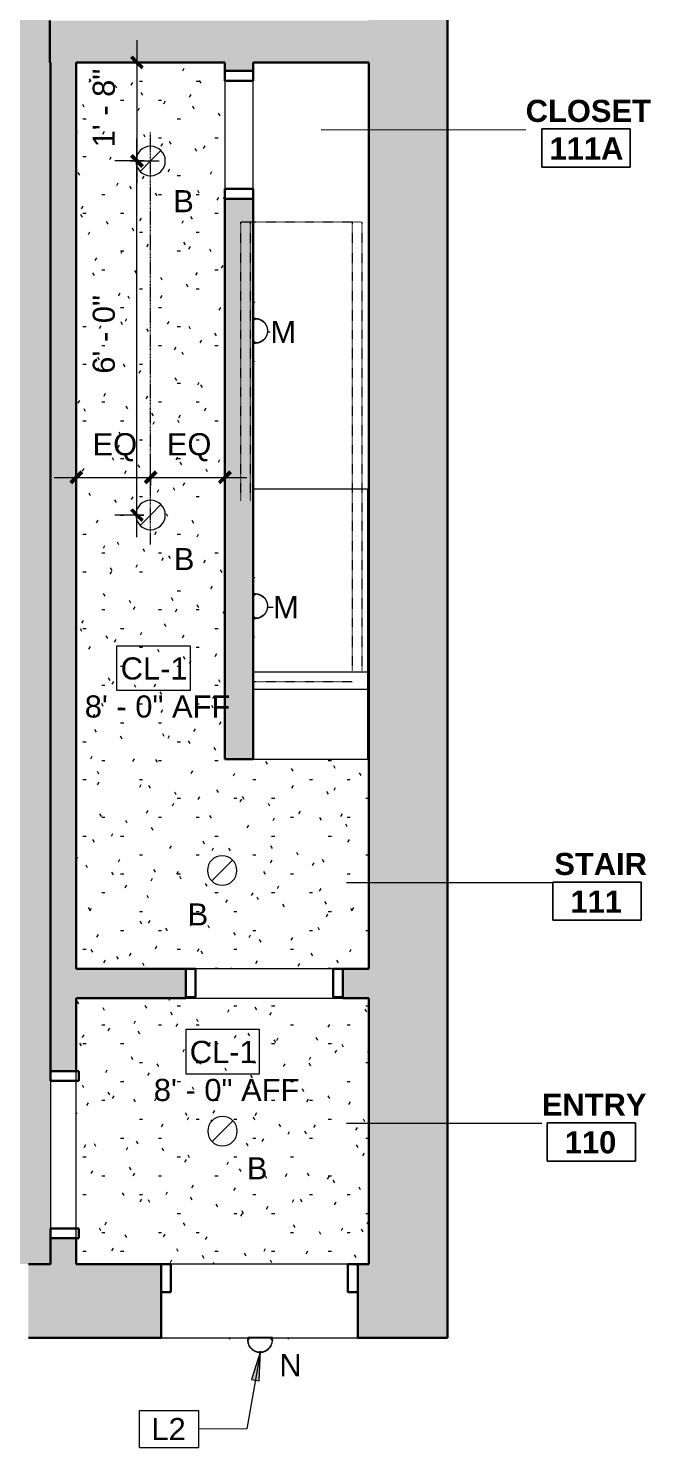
# Model space of a CAD drawing. Header units: inches. Extents: x -529 to 1063, y -2066 to -482.
# Drawn here: x 929.7 to 1056.3, y -1952.3 to -1663.5 of the extents above; entities that cross this region are included whole.
import ezdxf

# ---------------------------------------------------------------- set-up
doc = ezdxf.new("R2010")
doc.units = ezdxf.units.IN
doc.header["$MEASUREMENT"] = 0
doc.linetypes.add('Center 1_4_', pattern=[0.53125, 0.25, -0.09375, 0.09375, -0.09375])
doc.linetypes.add('Overhead 1_16_', pattern=[0.101562, 0.0625, -0.039062])
for name, color, linetype, lineweight in [('A-ANNO-DIMS', 211, 'Continuous', 9), ('A-ANNO-DIMS-48', 211, 'Continuous', 9), ('A-ANNO-KEYN', 231, 'Continuous', 9), ('A-AREA-IDEN', 2, 'Continuous', 9), ('A-CLNG', 13, 'Continuous', 18), ('A-CLNG-IDEN', 151, 'Continuous', 9), ('A-CLNG-PATT', 13, 'Continuous', 18), ('A-DETL-CNTR', 5, 'Center 1_4_', 9), ('A-DOOR', 31, 'Continuous', 18), ('A-DOOR-FRAM', 31, 'Continuous', 30), ('A-FLOR', 192, 'Continuous', 18), ('A-WALL', 113, 'Continuous', 18), ('A-WALL-PATT', 111, 'Continuous', 18), ('E-LITE-EQPM', 33, 'Continuous', 9), ('E-LITE-EQPM-IDEN', 33, 'Continuous', 9), ('I-WALL', 2, 'Continuous', 18), ('S-STRS-MBND', 31, 'Continuous', 18)]:
    doc.layers.add(name, color=color, linetype=linetype, lineweight=lineweight)
doc.styles.add('Arial', font='arial.ttf', dxfattribs={"height": 4.5})
doc.styles.add('Swis721 Lt BT', font='swissl.ttf', dxfattribs={"height": 4.5})
doc.styles.add('Swis721 Lt BT_B', font='', dxfattribs={"height": 4.5})
doc.styles.get('Swis721 Lt BT_B').set_extended_font_data('Swis721 Lt BT', bold=True)
doc.dimstyles.new('OTJ_-_3_32__Linear__1_2__Tolerance', dxfattribs={"dimscale": 12, "dimtxt": 4.748918, "dimasz": 0.1875, "dimexe": 0.375, "dimexo": 0.25, "dimgap": 0.25, "dimtad": 1, "dimdec": 1, "dimrnd": 0.5, "dimzin": 3, "dimdsep": 46, "dimlunit": 4, "dimtxsty": 'Swis721 Lt BT', "dimblk1": 'OBLIQUE', "dimblk2": 'OBLIQUE', "dimsah": 1, "dimcen": 0.09, "dimdle": 0.375, "dimazin": 0, "dimtfac": 1, "dimtdec": 4, "dimtix": 1, "dimtmove": 0, "dimatfit": 3, "dimfxl": 1, "dimtvp": 1, "dimfrac": 2, "dimtolj": 1, "dimtzin": 0, "dimarcsym": 2})
pattern_1 = [(0, (0, 0), (15.36, 3.84), [0.634, -10.886, 0.634, -10.886, -61.44]), (0, (0, 0), (15.36, 3.84), [-23.04, 0.634, -22.406, 0.634, -10.886, -26.88]), (0, (0, 0), (15.36, 3.84), [-57.6, 0.634, -7.046, 0.634, -18.566]), (120, (5.76, 1.92), (-11.0055376, 11.38215), [0.634, -10.886, 0.634, -10.886, -61.44]), (120, (5.76, 1.92), (-11.0055376, 11.38215), [-23.04, 0.634, -22.406, 0.634, -10.886, -26.88]), (120, (5.76, 1.92), (-11.0055376, 11.38215), [-57.6, 0.634, -7.046, 0.634, -18.566]), (240, (7.68, 9.6), (-4.3544624, -15.22215), [0.634, -10.886, 0.634, -10.886, -61.44]), (240, (7.68, 9.6), (-4.3544624, -15.22215), [-23.04, 0.634, -22.406, 0.634, -10.886, -26.88]), (240, (7.68, 9.6), (-4.3544624, -15.22215), [-57.6, 0.634, -7.046, 0.634, -18.566])]

# ---------------------------------------------------------------- blocks, each defined once
blk = doc.blocks.new('Single Flush - D1 3_ X 8_  - NOT FR-6103006-1ST FLOOR - RCP')
at = {"layer": 'A-DOOR-FRAM', "color": 8}
for p, q in [((-20, 1.75), (-20, 7.5)), ((-20, 7.5), (-18, 7.5)), ((-18, 1.75), (-18, 7.5)), ((18.000004, 1.75), (18.000004, 7.5)), ((18.000004, 7.5), (20.000004, 7.5)), ((20.000004, 1.75), (20.000004, 7.5)), ((-20, 1.75), (-18, 1.75)), ((18.000004, 1.75), (20.000004, 1.75))]:
    blk.add_line(p, q, dxfattribs=at)
blk = doc.blocks.new('Single Flush - D1 2_6_ X 8_ - NOT FR-6103030-1ST FLOOR - RCP')
at = {"layer": 'A-DOOR-FRAM', "color": 8}
for p, q in [((-17, 3.125), (-17, -2.625)), ((-17, 3.125), (-15, 3.125)), ((-15, 3.125), (-15, -2.625)), ((15.000004, 3.125), (15.000004, -2.625)), ((15.000004, 3.125), (17.000004, 3.125)), ((17.000004, 3.125), (17.000004, -2.625)), ((-17, -2.625), (-15, -2.625)), ((15.000004, -2.625), (17.000004, -2.625))]:
    blk.add_line(p, q, dxfattribs=at)
blk = doc.blocks.new('Single Flush - OTJ_SOLIDFLUSH_ALUM 1_ 10_ door-5204705-1ST FLOOR - RCP')
at = {"layer": 'A-DOOR-FRAM', "color": 8}
for p, q in [((-13, -2.875), (-13, 2.875)), ((-13, 2.875), (-11, 2.875)), ((-11, -2.875), (-11, 2.875)), ((11.000004, -2.875), (11.000004, 2.875)), ((11.000004, 2.875), (13.000004, 2.875)), ((13.000004, -2.875), (13.000004, 2.875)), ((-13, -2.875), (-11, -2.875)), ((11.000004, -2.875), (13.000004, -2.875))]:
    blk.add_line(p, q, dxfattribs=at)
blk = doc.blocks.new('Single Flush - D1 2_4_ X 7_-5204698-1ST FLOOR - RCP')
at = {"layer": 'A-DOOR-FRAM', "color": 8}
for p, q in [((-16, -2.75), (-16, 3)), ((-16, 3), (-14, 3)), ((-14, -2.75), (-14, 3)), ((14.000004, -2.75), (14.000004, 3)), ((14.000004, 3), (16.000004, 3)), ((16.000004, -2.75), (16.000004, 3)), ((-16, -2.75), (-14, -2.75)), ((14.000004, -2.75), (16.000004, -2.75))]:
    blk.add_line(p, q, dxfattribs=at)
blk = doc.blocks.new('Downlight - Recessed Can - 6_ Incandescent - 277V-5290754-1ST FLOOR - RCP')
at = {"layer": 'E-LITE-EQPM'}
for q in [(-2.12, -2.12), (2.12, 2.12)]:
    blk.add_line((0, 0), q, dxfattribs=at)
for start, end in [(360, 180), (0, 180), (180, 360), (180, 360)]:
    blk.add_arc((0, 0), 3, start, end, dxfattribs=at)
blk = doc.blocks.new('spectrum-sconce_round - 5_W x 4_D x 9_25_H-5801660-1ST FLOOR - RCP')
at = {"layer": 'E-LITE-EQPM'}
for p, q in [((-7.43, 3.55), (-7.26, 3.47)), ((-4.07, 3.78), (-4.06, 3.78)), ((-4.07, 3.66), (-4.07, 3.78)), ((-4.07, 3.78), (-4.07, 3.66)), ((-4.07, 3.77), (-4.06, 3.77)), ((-4.07, 3.67), (-4.07, 3.77)), ((-4.07, 3.77), (-4.07, 3.67)), ((-4.07, 3.66), (-4.07, 3.28)), ((-4.06, 3.66), (-4.07, 3.66)), ((-4.06, 3.78), (-4.06, 3.66)), ((-4.06, 3.66), (-4.06, 3.34)), ((-4.06, 3.34), (-4.03, 3.34)), ((-4.06, 3.28), (-4.06, 3.34)), ((-4.06, 3.33), (-4.03, 3.33)), ((-3.81, 3.3), (-4.06, 3.3)), ((-4.06, 3.28), (-4.06, 3.3)), ((-4.03, 3.66), (-4.03, 3.78)), ((-4.03, 3.34), (-4.03, 3.66)), ((-4.03, 3.62), (-3.86, 3.62)), ((-3.86, 3.44), (-4.03, 3.44)), ((-3.86, 3.42), (-4.03, 3.42)), ((-3.81, 3.3), (-3.68, 3.3)), ((-3.68, 3.3), (-3.81, 3.3)), ((-3.81, 3.28), (-3.81, 3.3)), ((-3.68, 3.3), (-3.68, 3.28)), ((-3.68, 3.3), (-3.07, 3.3)), ((-3.07, 3.3), (-3.68, 3.3)), ((-0.05, 3.3), (-3.07, 3.3)), ((-0.05, 3.3), (0.57, 3.3)), ((0.57, 3.3), (-0.05, 3.3)), ((0.57, 3.28), (0.57, 3.3)), ((0.57, 3.3), (0.69, 3.3)), ((0.69, 3.3), (0.57, 3.3)), ((0.94, 3.3), (0.69, 3.3)), ((0.69, 3.28), (0.69, 3.3)), ((0.75, 3.62), (0.91, 3.62)), ((0.91, 3.44), (0.75, 3.44)), ((0.91, 3.42), (0.75, 3.42)), ((0.91, 3.78), (0.91, 3.66)), ((0.91, 3.66), (0.91, 3.34)), ((0.91, 3.34), (0.94, 3.34)), ((0.91, 3.33), (0.94, 3.33)), ((0.94, 3.66), (0.94, 3.78)), ((0.94, 3.78), (0.96, 3.78)), ((0.94, 3.77), (0.96, 3.77)), ((0.94, 3.34), (0.94, 3.66)), ((0.96, 3.66), (0.94, 3.66)), ((0.94, 3.34), (0.94, 3.28)), ((0.94, 3.28), (0.94, 3.3)), ((0.96, 3.66), (0.96, 3.78)), ((0.96, 3.78), (0.96, 3.66)), ((0.96, 3.67), (0.96, 3.77)), ((0.96, 3.77), (0.96, 3.67)), ((0.96, 3.28), (0.96, 3.66)), ((4.59, 3.47), (4.76, 3.55))]:
    blk.add_line(p, q, dxfattribs=at)
at = {"layer": 'E-LITE-EQPM', "flags": 128}
for points in [[(-1.56, 6.28), (-2.11, 6.22), (-2.64, 6.03), (-3.12, 5.74), (-3.51, 5.34), (-3.81, 4.87), (-4, 4.34), (-4.06, 3.78)], [(-4.03, 3.78), (-3.95, 4.37), (-3.74, 4.93), (-3.41, 5.42), (-2.96, 5.81), (-2.43, 6.09), (-1.86, 6.23), (-1.26, 6.23), (-0.68, 6.09), (-0.16, 5.81), (0.29, 5.42), (0.63, 4.93), (0.84, 4.37), (0.91, 3.78)], [(-3.95, 4.36), (-3.74, 4.91), (-3.41, 5.4), (-2.96, 5.8), (-2.43, 6.07), (-1.86, 6.22), (-1.26, 6.22), (-0.68, 6.07), (-0.16, 5.8), (0.29, 5.4), (0.63, 4.91), (0.84, 4.36)], [(0.94, 3.78), (0.88, 4.34), (0.69, 4.87), (0.4, 5.34), (0, 5.74), (-0.47, 6.03), (-1, 6.22), (-1.56, 6.28)]]:
    blk.add_lwpolyline(points, dxfattribs=at)
at = {"layer": 'E-LITE-EQPM'}
for centre, start, end in [((-3.87, 3.53), 276.1329, 83.8671), ((-3.87, 3.53), 69.8893, 83.8671), ((-3.87, 3.52), 276.1329, 13.9779), ((-3.87, 3.52), 276.1329, 290.1107), ((-3.87, 3.53), 346.0221, 41.9336), ((-3.87, 3.52), 346.0221, 13.9779), ((0.76, 3.53), 96.1329, 263.8671), ((0.76, 3.53), 166.0221, 207.9557), ((0.76, 3.52), 166.0221, 207.9557), ((0.76, 3.52), 166.0221, 263.8671), ((0.76, 3.53), 124.0886, 152.0443)]:
    blk.add_arc(centre, 0.0943, start, end, dxfattribs=at)
blk = doc.blocks.new('spectrum-sconce_round - OUTSIDE 5_W x 4_D x 11_75_H 2-6077132-1ST FLOOR - RCP')
at = {"layer": 'E-LITE-EQPM'}
for p, q in [((-7.43, 8.18), (-7.26, 8.1)), ((-4.07, 8.41), (-4.06, 8.41)), ((-4.07, 8.28), (-4.07, 8.41)), ((-4.07, 8.41), (-4.07, 8.28)), ((-4.07, 8.39), (-4.06, 8.39)), ((-4.07, 8.3), (-4.07, 8.39)), ((-4.07, 8.39), (-4.07, 8.3)), ((-4.07, 8.28), (-4.07, 7.91)), ((-4.06, 8.28), (-4.07, 8.28)), ((-4.06, 7.91), (-4.07, 7.91)), ((-4.06, 7.89), (-4.07, 7.89)), ((-4.06, 8.41), (-4.06, 8.28)), ((-4.06, 8.28), (-4.06, 7.97)), ((-4.06, 7.97), (-4.03, 7.97)), ((-4.06, 7.91), (-4.06, 7.97)), ((-4.06, 7.95), (-4.03, 7.95)), ((-3.81, 7.92), (-4.06, 7.92)), ((-4.06, 7.91), (-4.06, 7.92)), ((-4.06, 7.89), (-4.06, 7.91)), ((-4.06, 7.91), (-3.81, 7.91)), ((-4.06, 7.89), (-3.81, 7.89)), ((-4.03, 8.28), (-4.03, 8.41)), ((-4.03, 7.97), (-4.03, 8.28)), ((-4.03, 8.25), (-3.86, 8.25)), ((-3.86, 8.06), (-4.03, 8.06)), ((-3.86, 8.05), (-4.03, 8.05)), ((-3.81, 7.92), (-3.68, 7.92)), ((-3.68, 7.92), (-3.81, 7.92)), ((-3.81, 7.91), (-3.81, 7.92)), ((-3.68, 7.91), (-3.81, 7.91)), ((-3.81, 7.91), (-3.68, 7.91)), ((-3.81, 7.89), (-3.81, 7.91)), ((-3.81, 7.91), (-3.68, 7.91)), ((-3.68, 7.91), (-3.81, 7.91)), ((-3.68, 7.89), (-3.81, 7.89)), ((-3.81, 7.89), (-3.68, 7.89)), ((-3.68, 7.92), (-3.68, 7.91)), ((-3.68, 7.92), (-3.07, 7.92)), ((-3.07, 7.92), (-3.68, 7.92)), ((-3.68, 7.91), (-3.68, 7.89)), ((-3.07, 7.91), (-3.68, 7.91)), ((-3.68, 7.91), (-3.07, 7.91)), ((-3.68, 7.91), (-3.07, 7.91)), ((-3.07, 7.91), (-3.68, 7.91)), ((-3.07, 7.89), (-3.68, 7.89)), ((-3.68, 7.89), (-3.07, 7.89)), ((-0.05, 7.92), (-3.07, 7.92)), ((-3.07, 7.91), (-0.05, 7.91)), ((-3.07, 7.89), (-0.05, 7.89)), ((-0.05, 7.92), (0.57, 7.92)), ((0.57, 7.92), (-0.05, 7.92)), ((0.57, 7.91), (-0.05, 7.91)), ((-0.05, 7.91), (0.57, 7.91)), ((-0.05, 7.91), (0.57, 7.91)), ((0.57, 7.91), (-0.05, 7.91)), ((0.57, 7.89), (-0.05, 7.89)), ((-0.05, 7.89), (0.57, 7.89)), ((0.57, 7.91), (0.57, 7.92)), ((0.57, 7.92), (0.69, 7.92)), ((0.69, 7.92), (0.57, 7.92)), ((0.57, 7.89), (0.57, 7.91)), ((0.69, 7.91), (0.57, 7.91)), ((0.57, 7.91), (0.69, 7.91)), ((0.57, 7.91), (0.69, 7.91)), ((0.69, 7.91), (0.57, 7.91)), ((0.69, 7.89), (0.57, 7.89)), ((0.57, 7.89), (0.69, 7.89)), ((0.94, 7.92), (0.69, 7.92)), ((0.69, 7.91), (0.69, 7.92)), ((0.69, 7.89), (0.69, 7.91)), ((0.69, 7.91), (0.94, 7.91)), ((0.69, 7.89), (0.94, 7.89)), ((0.75, 8.25), (0.91, 8.25)), ((0.91, 8.06), (0.75, 8.06)), ((0.91, 8.05), (0.75, 8.05)), ((0.91, 8.41), (0.91, 8.28)), ((0.91, 8.28), (0.91, 7.97)), ((0.91, 7.97), (0.94, 7.97)), ((0.91, 7.95), (0.94, 7.95)), ((0.94, 8.28), (0.94, 8.41)), ((0.94, 8.41), (0.96, 8.41)), ((0.94, 8.39), (0.96, 8.39)), ((0.94, 7.97), (0.94, 8.28)), ((0.96, 8.28), (0.94, 8.28)), ((0.94, 7.97), (0.94, 7.91)), ((0.94, 7.91), (0.94, 7.92)), ((0.94, 7.89), (0.94, 7.91)), ((0.96, 7.91), (0.94, 7.91)), ((0.96, 7.89), (0.94, 7.89)), ((0.96, 8.28), (0.96, 8.41)), ((0.96, 8.41), (0.96, 8.28)), ((0.96, 8.3), (0.96, 8.39)), ((0.96, 8.39), (0.96, 8.3)), ((0.96, 7.91), (0.96, 8.28)), ((4.59, 8.1), (4.76, 8.18))]:
    blk.add_line(p, q, dxfattribs=at)
at = {"layer": 'E-LITE-EQPM', "flags": 128}
for points in [[(-1.56, 10.91), (-2.11, 10.84), (-2.64, 10.66), (-3.12, 10.36), (-3.51, 9.97), (-3.81, 9.49), (-4, 8.96), (-4.06, 8.41)], [(-4.03, 8.41), (-3.95, 9), (-3.74, 9.55), (-3.41, 10.04), (-2.96, 10.44), (-2.43, 10.71), (-1.86, 10.86), (-1.26, 10.86), (-0.68, 10.71), (-0.16, 10.44), (0.29, 10.04), (0.63, 9.55), (0.84, 9), (0.91, 8.41)], [(-3.95, 8.98), (-3.74, 9.54), (-3.41, 10.03), (-2.96, 10.42), (-2.43, 10.7), (-1.86, 10.84), (-1.26, 10.84), (-0.68, 10.7), (-0.16, 10.42), (0.29, 10.03), (0.63, 9.54), (0.84, 8.98)], [(0.94, 8.41), (0.88, 8.96), (0.69, 9.49), (0.4, 9.97), (0, 10.36), (-0.47, 10.66), (-1, 10.84), (-1.56, 10.91)]]:
    blk.add_lwpolyline(points, dxfattribs=at)
at = {"layer": 'E-LITE-EQPM'}
for centre, start, end in [((-3.87, 8.16), 276.1329, 83.8671), ((-3.87, 8.16), 69.8893, 83.8671), ((-3.87, 8.14), 276.1329, 13.9779), ((-3.87, 8.14), 276.1329, 290.1107), ((-3.87, 8.16), 346.0221, 41.9336), ((-3.87, 8.14), 346.0221, 13.9779), ((0.76, 8.16), 96.1329, 263.8671), ((0.76, 8.16), 166.0221, 207.9557), ((0.76, 8.14), 166.0221, 207.9557), ((0.76, 8.14), 166.0221, 263.8671), ((0.76, 8.16), 124.0886, 152.0443)]:
    blk.add_arc(centre, 0.0943, start, end, dxfattribs=at)
blk = doc.blocks.new('Room Tag - Room Name and Number-3379422-1ST FLOOR - RCP')
at = {"layer": 'A-AREA-IDEN'}
for p, q in [((-0.1881, -0.1636), (-0.1881, -0.0018)), ((-0.1881, -0.0018), (0.1869, -0.0018)), ((0.1869, -0.0018), (-0.1881, -0.0018)), ((-0.1881, -0.0018), (-0.1881, -0.1636)), ((0.1869, -0.0018), (0.1869, -0.1636)), ((0.1869, -0.1636), (0.1869, -0.0018)), ((0.1869, -0.1636), (-0.1881, -0.1636)), ((-0.1881, -0.1636), (0.1869, -0.1636))]:
    blk.add_line(p, q, dxfattribs=at)
blk = doc.blocks.new('DIMBLOCK5-1ST FLOOR - RCP')
at = {"layer": 'A-ANNO-DIMS-48'}
for p, q in [((939.47, -1756.27), (939.47, -1750.36)), ((954.58, -1756.51), (954.58, -1750.36)), ((934.97, -1754.86), (954.58, -1754.86)), ((939.47, -1754.86), (939.47, -1756.27)), ((954.58, -1754.86), (954.58, -1756.51))]:
    blk.add_line(p, q, dxfattribs=at)
at = {"layer": 'A-ANNO-DIMS-48', "lineweight": 50}
for p, q in [((939.47, -1754.86), (938.34, -1755.99)), ((939.47, -1754.86), (940.59, -1753.74)), ((954.58, -1754.86), (953.46, -1755.99)), ((954.58, -1754.86), (955.71, -1753.74))]:
    blk.add_line(p, q, dxfattribs=at)
at = {"layer": 'A-ANNO-DIMS-48', "color": 0, "insert": (942.77, -1745.86), "char_height": 4.5, "width": 10.2215, "attachment_point": 1, "line_spacing_factor": 1.005062, "style": 'Swis721 Lt BT'}
blk.add_mtext('EQ', dxfattribs=at)
blk = doc.blocks.new('_Oblique')
at = {"color": 0, "linetype": 'ByBlock', "lineweight": -2}
blk.add_line((-0.5, -0.5), (0.5, 0.5), dxfattribs=at)
blk = doc.blocks.new('DIMBLOCK6-1ST FLOOR - RCP')
at = {"layer": 'A-ANNO-DIMS-48'}
for p, q in [((954.58, -1756.51), (954.58, -1750.36)), ((969.69, -1756.27), (969.69, -1750.36)), ((954.58, -1754.86), (974.19, -1754.86)), ((954.58, -1754.86), (954.58, -1756.51)), ((969.69, -1754.86), (969.69, -1756.27))]:
    blk.add_line(p, q, dxfattribs=at)
at = {"layer": 'A-ANNO-DIMS-48', "lineweight": 50}
for p, q in [((954.58, -1754.86), (953.46, -1755.99)), ((954.58, -1754.86), (955.71, -1753.74)), ((969.69, -1754.86), (968.57, -1755.99)), ((969.69, -1754.86), (970.82, -1753.74))]:
    blk.add_line(p, q, dxfattribs=at)
at = {"layer": 'A-ANNO-DIMS-48', "color": 0, "insert": (957.88, -1745.86), "char_height": 4.5, "width": 10.2215, "attachment_point": 1, "line_spacing_factor": 1.005062, "style": 'Swis721 Lt BT'}
blk.add_mtext('EQ', dxfattribs=at)
blk = doc.blocks.new('DIMBLOCK7-1ST FLOOR - RCP')
at = {"layer": 'A-ANNO-DIMS-48'}
for p, q in [((951.81, -1665.91), (951.81, -1694.97)), ((950.4, -1670.41), (956.31, -1670.41)), ((951.81, -1670.41), (950.4, -1670.41)), ((950.4, -1690.47), (956.31, -1690.47)), ((951.81, -1690.47), (950.4, -1690.47))]:
    blk.add_line(p, q, dxfattribs=at)
at = {"layer": 'A-ANNO-DIMS-48', "lineweight": 50}
for p, q in [((951.81, -1670.41), (950.69, -1669.28)), ((951.81, -1670.41), (952.94, -1671.53)), ((951.81, -1690.47), (950.69, -1689.34)), ((951.81, -1690.47), (952.94, -1691.59))]:
    blk.add_line(p, q, dxfattribs=at)
at = {"layer": 'A-ANNO-DIMS-48', "color": 0, "insert": (942.81, -1687.71), "char_height": 4.5, "width": 17.4579, "attachment_point": 1, "rotation": 90, "line_spacing_factor": 1.005062, "style": 'Swis721 Lt BT'}
blk.add_mtext('1\' - 8"', dxfattribs=at)
blk = doc.blocks.new('DIMBLOCK8-1ST FLOOR - RCP')
at = {"layer": 'A-ANNO-DIMS-48'}
for p, q in [((951.81, -1767.01), (951.81, -1685.97)), ((953.22, -1690.47), (947.31, -1690.47)), ((951.81, -1690.47), (953.22, -1690.47)), ((953.22, -1762.51), (947.31, -1762.51)), ((951.81, -1762.51), (953.22, -1762.51))]:
    blk.add_line(p, q, dxfattribs=at)
at = {"layer": 'A-ANNO-DIMS-48', "lineweight": 50}
for p, q in [((951.81, -1690.47), (950.69, -1689.34)), ((951.81, -1690.47), (952.94, -1691.59)), ((951.81, -1762.51), (950.69, -1761.38)), ((951.81, -1762.51), (952.94, -1763.63))]:
    blk.add_line(p, q, dxfattribs=at)
at = {"layer": 'A-ANNO-DIMS-48', "color": 0, "insert": (942.81, -1733.76), "char_height": 4.5, "width": 17.4579, "attachment_point": 1, "rotation": 90, "line_spacing_factor": 1.005062, "style": 'Swis721 Lt BT'}
blk.add_mtext('6\' - 0"', dxfattribs=at)
blk = doc.blocks.new('Keynote Tag - Keynote Number - Boxed-135510-1ST FLOOR - RCP')
at = {"layer": 'A-ANNO-KEYN'}
for p, q in [((-0.125, -0.0792), (-0.125, 0.0781)), ((-0.125, 0.0781), (0.125, 0.0781)), ((0.125, 0.0781), (0.125, -0.0792)), ((-0.125, -0.0792), (0.125, -0.0792))]:
    blk.add_line(p, q, dxfattribs=at)

msp = doc.modelspace()

# ---------------------------------------------------------------- hatches: boundary and pattern name
at = {"layer": 'A-ANNO-KEYN'}
msp.add_hatch(color=256, dxfattribs=at).paths.add_polyline_path([(976.94, -1932.65), (975.12, -1938.42), (976.68, -1938.7)], flags=0)
at = {"layer": 'A-CLNG-PATT'}
h = msp.add_hatch(dxfattribs=at)
h.set_pattern_fill('FP_1', color=256, style=0, pattern_type=2)
h.set_pattern_definition(pattern_1)
h.paths.add_polyline_path([(929.72, -1914.91), (934.22, -1914.91), (934.22, -1670.41), (934.09, -1670.41), (934.09, -1661.91), (934.22, -1661.91), (934.22, -1533.14), (895.14, -1533.14), (895.14, -1661.91), (895.62, -1661.91), (895.62, -1670.41), (895.14, -1670.41), (895.14, -1670.97), (813.45, -1670.97), (813.45, -1727.16), (810.03, -1727.16), (810.03, -1728.67), (779.77, -1728.67), (779.77, -1702.09), (696.44, -1702.09), (696.44, -1914.91), (903.72, -1914.91)], flags=0)
h.paths.add_polyline_path([(898.52, -1891.48), (897.74, -1891.38), (897.02, -1891.08), (896.4, -1890.6), (895.92, -1889.98), (895.62, -1889.26), (895.52, -1888.48), (895.62, -1887.71), (895.92, -1886.98), (896.4, -1886.36), (897.02, -1885.88), (897.74, -1885.59), (898.52, -1885.48), (899.3, -1885.59), (900.02, -1885.88), (900.64, -1886.36), (901.12, -1886.98), (901.42, -1887.71), (901.52, -1888.48), (901.42, -1889.26), (901.12, -1889.98), (900.64, -1890.6), (900.02, -1891.08), (899.3, -1891.38)], flags=0)
h.paths.add_polyline_path([(814.52, -1891.48), (813.74, -1891.38), (813.02, -1891.08), (812.4, -1890.6), (811.92, -1889.98), (811.62, -1889.26), (811.52, -1888.48), (811.62, -1887.71), (811.92, -1886.98), (812.4, -1886.36), (813.02, -1885.88), (813.74, -1885.59), (814.52, -1885.48), (815.3, -1885.59), (816.02, -1885.88), (816.64, -1886.36), (817.12, -1886.98), (817.42, -1887.71), (817.52, -1888.48), (817.42, -1889.26), (817.12, -1889.98), (816.64, -1890.6), (816.02, -1891.08), (815.3, -1891.38)], flags=0)
h.paths.add_polyline_path([(730.52, -1891.48), (729.74, -1891.38), (729.02, -1891.08), (728.4, -1890.6), (727.92, -1889.98), (727.62, -1889.26), (727.52, -1888.48), (727.62, -1887.71), (727.92, -1886.98), (728.4, -1886.36), (729.02, -1885.88), (729.74, -1885.59), (730.52, -1885.48), (731.3, -1885.59), (732.02, -1885.88), (732.64, -1886.36), (733.12, -1886.98), (733.42, -1887.71), (733.52, -1888.48), (733.42, -1889.26), (733.12, -1889.98), (732.64, -1890.6), (732.02, -1891.08), (731.3, -1891.38)], flags=0)
h.paths.add_polyline_path([(771.65, -1887.52), (771.65, -1874.49), (770.43, -1874.3), (769.18, -1873.66), (768.81, -1873.29), (759.57, -1882.52), (759.32, -1882.27), (768.56, -1873.04), (768.18, -1872.67), (767.55, -1871.41), (767.35, -1870.2), (754.32, -1870.2), (754.32, -1869.85), (767.35, -1869.85), (767.55, -1868.63), (768.18, -1867.38), (768.56, -1867.01), (759.32, -1857.77), (759.57, -1857.52), (768.81, -1866.76), (769.18, -1866.38), (770.43, -1865.74), (771.65, -1865.55), (771.65, -1852.52), (772, -1852.52), (772, -1865.55), (773.21, -1865.74), (774.47, -1866.38), (774.84, -1866.76), (784.07, -1857.52), (784.32, -1857.77), (775.09, -1867.01), (775.46, -1867.38), (776.1, -1868.63), (776.29, -1869.85), (789.32, -1869.85), (789.32, -1870.2), (776.29, -1870.2), (776.1, -1871.41), (775.46, -1872.67), (775.09, -1873.04), (784.32, -1882.27), (784.07, -1882.52), (774.84, -1873.29), (774.47, -1873.66), (773.21, -1874.3), (772, -1874.49), (772, -1887.52)], flags=0)
h.paths.add_polyline_path([(773.55, -1872.4), (773.55, -1872.4), (773.53, -1872.37)], flags=0)
h.paths.add_polyline_path([(770.27, -1867.89), (770.27, -1867.89), (770.18, -1867.76)], flags=0)
h.paths.add_polyline_path([(791.27, -1845.85), (787.27, -1845.85), (787.27, -1841.85), (791.27, -1841.85)], flags=0)
h.paths.add_polyline_path([(898.52, -1809.48), (897.74, -1809.38), (897.02, -1809.08), (896.4, -1808.6), (895.92, -1807.98), (895.62, -1807.26), (895.52, -1806.48), (895.62, -1805.71), (895.92, -1804.98), (896.4, -1804.36), (897.02, -1803.88), (897.74, -1803.59), (898.52, -1803.48), (899.3, -1803.59), (900.02, -1803.88), (900.64, -1804.36), (901.12, -1804.98), (901.42, -1805.71), (901.52, -1806.48), (901.42, -1807.26), (901.12, -1807.98), (900.64, -1808.6), (900.02, -1809.08), (899.3, -1809.38)], flags=0)
h.paths.add_polyline_path([(814.52, -1809.48), (813.74, -1809.38), (813.02, -1809.08), (812.4, -1808.6), (811.92, -1807.98), (811.62, -1807.26), (811.52, -1806.48), (811.62, -1805.71), (811.92, -1804.98), (812.4, -1804.36), (813.02, -1803.88), (813.74, -1803.59), (814.52, -1803.48), (815.3, -1803.59), (816.02, -1803.88), (816.64, -1804.36), (817.12, -1804.98), (817.42, -1805.71), (817.52, -1806.48), (817.42, -1807.26), (817.12, -1807.98), (816.64, -1808.6), (816.02, -1809.08), (815.3, -1809.38)], flags=0)
h.paths.add_polyline_path([(730.52, -1809.48), (729.74, -1809.38), (729.02, -1809.08), (728.4, -1808.6), (727.92, -1807.98), (727.62, -1807.26), (727.52, -1806.48), (727.62, -1805.71), (727.92, -1804.98), (728.4, -1804.36), (729.02, -1803.88), (729.74, -1803.59), (730.52, -1803.48), (731.3, -1803.59), (732.02, -1803.88), (732.64, -1804.36), (733.12, -1804.98), (733.42, -1805.71), (733.52, -1806.48), (733.42, -1807.26), (733.12, -1807.98), (732.64, -1808.6), (732.02, -1809.08), (731.3, -1809.38)], flags=0)
h.paths.add_polyline_path([(754.38, -1779.94), (752.09, -1779.94), (749.8, -1776.01), (752.09, -1772.08), (756.61, -1772.08), (758.9, -1776.01), (756.61, -1779.94), (754.58, -1779.94)], flags=0)
h.paths.add_polyline_path([(718.38, -1779.94), (716.09, -1779.94), (713.8, -1776.01), (716.09, -1772.08), (720.61, -1772.08), (722.9, -1776.01), (720.61, -1779.94), (718.58, -1779.94)], flags=0)
h.paths.add_polyline_path([(793.21, -1779.23), (788.8, -1779.23), (786.51, -1775.3), (787.27, -1774), (787.27, -1770.78), (791.27, -1770.78), (791.29, -1771.37), (793.32, -1771.37), (795.61, -1775.3), (793.32, -1779.23), (793.29, -1779.23)], flags=0)
h.paths.add_polyline_path([(717.27, -1746.29), (716.26, -1746.06), (715.45, -1745.41), (715, -1744.48), (715.01, -1743.44), (715.45, -1742.51), (716.26, -1741.87), (717.27, -1741.64), (718.28, -1741.87), (719.09, -1742.52), (719.53, -1743.45), (719.52, -1744.5), (719.08, -1745.41), (718.28, -1746.06), (717.32, -1746.27)], flags=0)
h.paths.add_polyline_path([(753.27, -1746.29), (752.26, -1746.06), (751.45, -1745.41), (751, -1744.48), (751.01, -1743.43), (751.47, -1742.5), (752.26, -1741.87), (753.27, -1741.64), (754.28, -1741.87), (755.09, -1742.52), (755.53, -1743.45), (755.52, -1744.5), (755.08, -1745.41), (754.28, -1746.06), (753.71, -1746.18)], flags=0)
h.paths.add_polyline_path([(789.27, -1746.29), (788.26, -1746.06), (787.45, -1745.41), (787, -1744.48), (787.01, -1743.43), (787.46, -1742.51), (788.26, -1741.87), (789.27, -1741.64), (790.28, -1741.87), (791.08, -1742.51), (791.53, -1743.45), (791.53, -1744.48), (791.08, -1745.41), (790.28, -1746.06), (789.37, -1746.26)], flags=0)
h.paths.add_polyline_path([(827.52, -1727.48), (826.74, -1727.38), (826.02, -1727.08), (825.4, -1726.6), (824.9, -1725.93), (824.62, -1725.26), (824.52, -1724.48), (824.62, -1723.71), (824.92, -1722.98), (825.4, -1722.36), (826.02, -1721.88), (826.74, -1721.59), (827.52, -1721.48), (828.3, -1721.59), (829.02, -1721.88), (829.64, -1722.36), (830.12, -1722.98), (830.42, -1723.71), (830.52, -1724.48), (830.42, -1725.26), (830.12, -1725.98), (829.64, -1726.6), (829.02, -1727.08), (828.3, -1727.38)], flags=0)
h.paths.add_polyline_path([(898.52, -1727.48), (897.74, -1727.38), (897.02, -1727.08), (896.4, -1726.6), (895.92, -1725.98), (895.62, -1725.26), (895.52, -1724.48), (895.62, -1723.71), (895.92, -1722.98), (896.4, -1722.36), (897.02, -1721.88), (897.74, -1721.59), (898.52, -1721.48), (899.3, -1721.59), (900.02, -1721.88), (900.64, -1722.36), (901.12, -1722.98), (901.42, -1723.71), (901.52, -1724.48), (901.42, -1725.26), (901.12, -1725.98), (900.64, -1726.6), (900.02, -1727.08), (899.3, -1727.38)], flags=0)
h.paths.add_polyline_path([(804.47, -1704.67), (809.28, -1704.67), (809.28, -1702.09), (780.52, -1702.09), (780.52, -1704.67), (804.35, -1704.67)], flags=0)
h.paths.add_polyline_path([(914.68, -1641.88), (913.9, -1641.78), (913.18, -1641.48), (912.56, -1641.01), (912.08, -1640.38), (911.78, -1639.66), (911.68, -1638.88), (911.78, -1638.11), (912.08, -1637.38), (912.56, -1636.76), (913.18, -1636.29), (913.9, -1635.99), (914.68, -1635.88), (915.46, -1635.99), (916.18, -1636.29), (916.8, -1636.76), (917.28, -1637.38), (917.58, -1638.11), (917.68, -1638.88), (917.58, -1639.66), (917.28, -1640.38), (916.8, -1641.01), (916.18, -1641.48), (915.46, -1641.78)], flags=0)
h.paths.add_polyline_path([(914.68, -1560.88), (913.9, -1560.78), (913.18, -1560.48), (912.56, -1560.01), (912.08, -1559.38), (911.78, -1558.66), (911.68, -1557.88), (911.78, -1557.11), (912.08, -1556.38), (912.56, -1555.76), (913.18, -1555.29), (913.9, -1554.99), (914.68, -1554.88), (915.46, -1554.99), (916.18, -1555.29), (916.8, -1555.76), (917.28, -1556.38), (917.58, -1557.11), (917.68, -1557.88), (917.58, -1558.66), (917.28, -1559.38), (916.8, -1560.01), (916.18, -1560.48), (915.46, -1560.78)], flags=0)
h = msp.add_hatch(dxfattribs=at)
h.set_pattern_fill('FP_1', color=256, style=0, pattern_type=2)
h.set_pattern_definition(pattern_1)
h.paths.add_polyline_path([(998.98, -1854.85), (998.98, -1812.18), (969.69, -1812.18), (969.69, -1670.41), (939.47, -1670.41), (939.47, -1854.85), (993.73, -1854.85)], flags=0)
h.paths.add_polyline_path([(969.14, -1837.85), (968.36, -1837.74), (967.64, -1837.44), (967.01, -1836.97), (966.54, -1836.35), (966.24, -1835.62), (966.14, -1834.85), (966.24, -1834.07), (966.54, -1833.35), (967.01, -1832.72), (967.64, -1832.25), (968.36, -1831.95), (969.14, -1831.85), (969.91, -1831.95), (970.64, -1832.25), (971.26, -1832.72), (971.73, -1833.35), (972.03, -1834.07), (972.14, -1834.85), (972.03, -1835.62), (971.73, -1836.35), (971.26, -1836.97), (970.64, -1837.44), (969.91, -1837.74)], flags=0)
h.paths.add_polyline_path([(954.58, -1765.51), (953.8, -1765.41), (953.08, -1765.11), (952.46, -1764.63), (951.98, -1764.01), (951.68, -1763.29), (951.58, -1762.51), (951.68, -1761.73), (951.98, -1761.01), (952.46, -1760.39), (953.08, -1759.91), (953.8, -1759.61), (954.58, -1759.51), (955.36, -1759.61), (956.08, -1759.91), (956.7, -1760.39), (957.18, -1761.01), (957.48, -1761.73), (957.58, -1762.51), (957.48, -1763.29), (957.18, -1764.01), (956.7, -1764.63), (956.08, -1765.11), (955.36, -1765.41), (955.09, -1765.44)], flags=0)
h.paths.add_polyline_path([(954.58, -1693.47), (953.8, -1693.37), (953.08, -1693.07), (952.46, -1692.59), (951.98, -1691.97), (951.68, -1691.25), (951.58, -1690.47), (951.68, -1689.69), (951.98, -1688.97), (952.46, -1688.35), (953.08, -1687.87), (953.8, -1687.57), (954.58, -1687.47), (955.36, -1687.57), (956.08, -1687.87), (956.7, -1688.35), (957.18, -1688.97), (957.48, -1689.69), (957.58, -1690.47), (957.48, -1691.25), (957.18, -1691.97), (956.7, -1692.59), (956.08, -1693.07), (955.36, -1693.37)], flags=0)
h = msp.add_hatch(dxfattribs=at)
h.set_pattern_fill('FP_1', color=256, style=0, pattern_type=2)
h.set_pattern_definition(pattern_1)
h.paths.add_polyline_path([(998.98, -1914.91), (998.98, -1860.85), (939.47, -1860.85), (939.47, -1914.91), (996.73, -1914.91)], flags=0)
h.paths.add_polyline_path([(969.22, -1890.88), (968.45, -1890.78), (967.72, -1890.48), (967.1, -1890), (966.63, -1889.38), (966.33, -1888.65), (966.22, -1887.88), (966.33, -1887.1), (966.63, -1886.38), (967.1, -1885.76), (967.72, -1885.28), (968.45, -1884.98), (969.22, -1884.88), (970, -1884.98), (970.72, -1885.28), (971.35, -1885.76), (971.82, -1886.38), (972.12, -1887.1), (972.22, -1887.88), (972.12, -1888.65), (971.82, -1889.38), (971.35, -1890), (970.72, -1890.48), (970, -1890.78)], flags=0)
at = {"layer": 'A-WALL-PATT', "lineweight": 9}
for points in [[(1014.98, -1929.91), (1014.98, -1437.56), (998.98, -1437.56), (998.98, -1929.91), (1006.73, -1929.91)], [(978.75, -1670.41), (998.98, -1670.41), (998.98, -1661.91), (934.09, -1661.91), (934.09, -1670.41), (975.44, -1670.41)]]:
    msp.add_hatch(color=7, dxfattribs=at).paths.add_polyline_path(points, flags=0)
h = msp.add_hatch(color=7, dxfattribs=at)
h.paths.add_polyline_path([(934.22, -1914.91), (939.47, -1914.91), (939.47, -1909.66), (934.22, -1909.66)], flags=0)
h.paths.add_polyline_path([(939.47, -1875.66), (939.47, -1670.41), (934.22, -1670.41), (934.22, -1875.66)], flags=0)
h = msp.add_hatch(color=7, dxfattribs=at)
h.paths.add_polyline_path([(969.69, -1812.18), (975.44, -1812.18), (975.44, -1698.16), (969.69, -1698.16), (969.69, -1791.1)], flags=0)
h.paths.add_polyline_path([(969.69, -1672.16), (975.44, -1672.16), (975.44, -1670.41), (969.69, -1670.41)], flags=0)
h = msp.add_hatch(color=7, dxfattribs=at)
h.paths.add_polyline_path([(993.73, -1860.85), (998.98, -1860.85), (998.98, -1854.85), (993.73, -1854.85), (993.73, -1859.54)], flags=0)
h.paths.add_polyline_path([(961.73, -1860.85), (961.73, -1854.85), (939.47, -1854.85), (939.47, -1860.85), (950.78, -1860.85)], flags=0)
h = msp.add_hatch(color=7, dxfattribs=at)
h.paths.add_polyline_path([(998.98, -1929.91), (998.98, -1914.91), (996.73, -1914.91), (996.73, -1929.91)], flags=0)
h.paths.add_polyline_path([(950.78, -1929.91), (956.73, -1929.91), (956.73, -1914.91), (929.72, -1914.91), (929.72, -1929.91)], flags=0)
h.paths.add_polyline_path([(894.83, -1929.91), (903.72, -1929.91), (903.72, -1914.91), (875.09, -1914.91), (875.09, -1929.91)], flags=0)
h.paths.add_polyline_path([(807.14, -1929.91), (849.09, -1929.91), (849.09, -1914.91), (807.14, -1914.91)], flags=0)
h.paths.add_polyline_path([(781.14, -1929.91), (781.14, -1914.91), (741.85, -1914.91), (741.85, -1929.91)], flags=0)
h.paths.add_polyline_path([(715.85, -1929.91), (715.85, -1914.91), (631.94, -1914.91), (631.94, -1929.91)], flags=0)
h.paths.add_polyline_path([(601.94, -1929.91), (601.94, -1914.91), (549.69, -1914.91), (549.69, -1929.91)], flags=0)
h.paths.add_polyline_path([(503.2, -1929.91), (519.69, -1929.91), (519.69, -1914.91), (478.37, -1914.91), (478.37, -1929.91)], flags=0)
h.paths.add_polyline_path([(407.08, -1929.91), (448.37, -1929.91), (448.37, -1914.91), (407.08, -1914.91)], flags=0)
h.paths.add_polyline_path([(377.08, -1929.91), (377.08, -1914.91), (335.08, -1914.91), (335.08, -1929.91)], flags=0)

# ---------------------------------------------------------------- linework, layer by layer
at = {"layer": 'A-ANNO-KEYN'}
for p, q in [((976.94, -1932.65), (974.16, -1948.46)), ((976.94, -1932.65), (975.12, -1938.42)), ((976.68, -1938.7), (976.94, -1932.65)), ((975.12, -1938.42), (976.68, -1938.7)), ((974.16, -1948.46), (964.32, -1948.49))]:
    msp.add_line(p, q, dxfattribs=at)
at = {"layer": 'A-AREA-IDEN'}
for p, q in [((989.31, -1684.15), (1030.91, -1684.07)), ((994.47, -1837.3), (1036.45, -1837.3)), ((994.47, -1886.28), (1034.19, -1886.28))]:
    msp.add_line(p, q, dxfattribs=at)
at = {"layer": 'A-CLNG'}
for p, q in [((969.69, -1672.16), (969.69, -1698.16)), ((975.44, -1812.18), (998.98, -1812.18)), ((934.22, -1875.66), (934.22, -1909.66)), ((939.47, -1909.66), (939.47, -1875.66)), ((996.73, -1914.91), (956.73, -1914.91))]:
    msp.add_line(p, q, dxfattribs=at)
for centre, start, end in [((954.58, -1690.47), 0, 180), ((954.58, -1690.47), 180, 0), ((954.58, -1762.51), 0, 180), ((954.58, -1762.51), 180, 0), ((969.14, -1834.85), 0, 180), ((969.14, -1834.85), 180, 0), ((969.22, -1887.88), 0, 180), ((969.22, -1887.88), 180, 0)]:
    msp.add_arc(centre, 3, start, end, dxfattribs=at)
at = {"layer": 'A-CLNG-IDEN', "flags": 128}
for points in [[(947.75, -1789.11), (962.63, -1789.11), (962.63, -1798.24), (947.75, -1798.24)], [(961.8, -1867.12), (976.68, -1867.12), (976.68, -1876.26), (961.8, -1876.26)]]:
    msp.add_lwpolyline(points, close=True, dxfattribs=at)
at = {"layer": 'A-DETL-CNTR'}
msp.add_line((954.58, -1768.51), (954.58, -1684.51), dxfattribs=at)
at = {"layer": 'A-FLOR'}
for p, q in [((998.8, -1757.28), (975.44, -1757.28)), ((998.8, -1812.18), (998.8, -1757.28))]:
    msp.add_line(p, q, dxfattribs=at)
at = {"layer": 'A-WALL', "color": 8, "lineweight": 30}
for p, q in [((1014.98, -1424.56), (1014.98, -1929.91)), ((998.98, -1854.85), (998.98, -1670.41)), ((998.98, -1914.91), (998.98, -1860.85)), ((929.72, -1914.91), (934.22, -1914.91)), ((939.47, -1914.91), (956.73, -1914.91)), ((956.73, -1914.91), (956.73, -1929.91)), ((996.73, -1914.91), (998.98, -1914.91)), ((996.73, -1929.91), (996.73, -1914.91)), ((956.73, -1929.91), (929.72, -1929.91)), ((1014.98, -1929.91), (996.73, -1929.91))]:
    msp.add_line(p, q, dxfattribs=at)
at = {"layer": 'A-WALL', "lineweight": 9}
for p, q in [((956.73, -1929.91), (974.34, -1929.91)), ((974.61, -1929.91), (975.34, -1929.91)), ((978.37, -1929.91), (979.11, -1929.91)), ((979.37, -1929.91), (996.73, -1929.91))]:
    msp.add_line(p, q, dxfattribs=at)
at = {"layer": 'E-LITE-EQPM-IDEN'}
for p, q in [((978.44, -1725.26), (978.95, -1725.26)), ((978.44, -1781.27), (979.5, -1781.27))]:
    msp.add_line(p, q, dxfattribs=at)
at = {"layer": 'I-WALL', "color": 8, "lineweight": 30}
for p, q in [((934.09, -1670.41), (934.09, -1661.91)), ((934.22, -1670.41), (934.09, -1670.41)), ((934.22, -1875.66), (934.22, -1670.41)), ((969.69, -1670.41), (939.47, -1670.41)), ((939.47, -1670.41), (939.47, -1854.85)), ((969.69, -1672.16), (969.69, -1670.41)), ((998.98, -1670.41), (975.44, -1670.41)), ((975.44, -1670.41), (975.44, -1672.16)), ((975.44, -1672.16), (969.69, -1672.16)), ((969.69, -1812.18), (969.69, -1698.16)), ((969.69, -1698.16), (975.44, -1698.16)), ((975.44, -1698.16), (975.44, -1812.18)), ((975.44, -1812.18), (969.69, -1812.18)), ((939.47, -1854.85), (961.73, -1854.85)), ((961.73, -1854.85), (961.73, -1860.85)), ((993.73, -1860.85), (993.73, -1854.85)), ((993.73, -1854.85), (998.98, -1854.85)), ((939.47, -1860.85), (939.47, -1875.66)), ((961.73, -1860.85), (939.47, -1860.85)), ((998.98, -1860.85), (993.73, -1860.85)), ((939.47, -1875.66), (934.22, -1875.66)), ((934.22, -1914.91), (934.22, -1909.66)), ((934.22, -1909.66), (939.47, -1909.66)), ((939.47, -1909.66), (939.47, -1914.91))]:
    msp.add_line(p, q, dxfattribs=at)
at = {"layer": 'I-WALL', "lineweight": 9}
for p, q in [((975.44, -1698.16), (975.44, -1672.16)), ((998.8, -1794.46), (975.44, -1794.46)), ((975.44, -1797.96), (998.8, -1797.96)), ((993.73, -1854.85), (961.73, -1854.85)), ((961.73, -1860.85), (993.73, -1860.85))]:
    msp.add_line(p, q, dxfattribs=at)
at = {"layer": 'S-STRS-MBND', "linetype": 'Overhead 1_16_', "lineweight": 9}
for p, q in [((974.88, -1702.93), (972.88, -1702.93)), ((972.88, -1702.93), (972.88, -1759.78)), ((974.88, -1702.93), (974.88, -1759.78)), ((995.57, -1702.93), (974.88, -1702.93)), ((997.57, -1702.93), (995.57, -1702.93)), ((995.57, -1702.93), (995.57, -1794.46)), ((997.57, -1702.93), (997.57, -1794.46)), ((995.57, -1796.43), (975.44, -1796.43))]:
    msp.add_line(p, q, dxfattribs=at)

# ---------------------------------------------------------------- block references
at = {"layer": 'A-ANNO-KEYN', "xscale": 47.99999999999997, "yscale": 47.99999999999997, "zscale": 47.99999999999997}
msp.add_blockref('Keynote Tag - Keynote Number - Boxed-135510-1ST FLOOR - RCP', (958.32, -1948.46), dxfattribs=at)
at = {"layer": 'A-AREA-IDEN', "xscale": 47.99999999999997, "yscale": 47.99999999999997, "zscale": 47.99999999999997}
for p in [(1043.21, -1683.88), (1045.47, -1837.12), (1044.31, -1886.1)]:
    msp.add_blockref('Room Tag - Room Name and Number-3379422-1ST FLOOR - RCP', p, dxfattribs=at)
at = {"layer": 'A-DOOR', "rotation": 269.9999999999999}
for name, p in [('Single Flush - OTJ_SOLIDFLUSH_ALUM 1_ 10_ door-5204705-1ST FLOOR - RCP', (972.57, -1685.16)), ('Single Flush - D1 2_6_ X 8_ - NOT FR-6103030-1ST FLOOR - RCP', (936.84, -1892.66))]:
    msp.add_blockref(name, p, dxfattribs=at)
at = {"layer": 'A-DOOR'}
for name, p in [('Single Flush - D1 2_4_ X 7_-5204698-1ST FLOOR - RCP', (977.73, -1857.85)), ('Single Flush - D1 3_ X 8_  - NOT FR-6103006-1ST FLOOR - RCP', (976.73, -1922.41))]:
    msp.add_blockref(name, p, dxfattribs=at)
at = {"layer": 'E-LITE-EQPM'}
for p in [(954.58, -1690.47), (954.58, -1762.51), (969.14, -1834.85), (969.22, -1887.88)]:
    msp.add_blockref('Downlight - Recessed Can - 6_ Incandescent - 277V-5290754-1ST FLOOR - RCP', p, dxfattribs=at)
for name, p, rotation in [('spectrum-sconce_round - 5_W x 4_D x 9_25_H-5801660-1ST FLOOR - RCP', (972.16, -1726.59), 269.9999999999999), ('spectrum-sconce_round - 5_W x 4_D x 9_25_H-5801660-1ST FLOOR - RCP', (972.16, -1782.61), 269.9999999999999), ('spectrum-sconce_round - OUTSIDE 5_W x 4_D x 11_75_H 2-6077132-1ST FLOOR - RCP', (975.3, -1922), 180)]:
    msp.add_blockref(name, p, dxfattribs=dict(at, rotation=rotation))

# ---------------------------------------------------------------- texts
at = {"layer": 'A-ANNO-KEYN', "insert": (954.75, -1946.24), "char_height": 4.5, "width": 8.484, "attachment_point": 1, "style": 'Arial'}
msp.add_mtext('L2', dxfattribs=at)
at = {"layer": 'A-AREA-IDEN', "char_height": 4.5, "attachment_point": 1, "style": 'Swis721 Lt BT_B'}
for s, insert, width in [('CLOSET', (1030.91, -1678.03), 29.694), ('111A', (1035.76, -1685.69), 17.574), ('STAIR', (1036.73, -1831.26), 21.0585), ('111', (1040.02, -1838.92), 12.726), ('ENTRY', (1034.19, -1880.24), 24.3915), ('110', (1038.86, -1887.9), 12.726)]:
    msp.add_mtext(s, dxfattribs=dict(at, insert=insert, width=width))
at = {"layer": 'A-CLNG-IDEN', "char_height": 4.5, "attachment_point": 1, "style": 'Swis721 Lt BT'}
for s, insert, width in [('CL-1', (948.5, -1791.48), 16.059), ('8\' - 0" AFF', (941.19, -1799.22), 33.7845), ('CL-1', (962.55, -1869.5), 16.059), ('8\' - 0" AFF', (955.24, -1877.24), 33.7845)]:
    msp.add_mtext(s, dxfattribs=dict(at, insert=insert, width=width))
at = {"layer": 'E-LITE-EQPM-IDEN', "char_height": 4.5, "attachment_point": 1, "style": 'Arial'}
for s, insert, width in [('B', (959.19, -1696.4), 5.151), ('M', (978.95, -1723), 6.5145), ('B', (959.32, -1769.22), 5.151), ('M', (979.5, -1779.02), 6.5145), ('B', (962.12, -1841.53), 5.151), ('B', (974.16, -1893.18), 5.151), ('N', (980.79, -1933.23), 5.6055)]:
    msp.add_mtext(s, dxfattribs=dict(at, insert=insert, width=width))

# ---------------------------------------------------------------- dimensions: what is measured, and where the dimension line sits
at = {"layer": 'A-ANNO-DIMS'}
for p1, p2, override, picture, middle in [((953.4, -1670.41), (953.4, -1690.47), {"dimpost": '<>', "dimfxl": 20.059871}, 'DIMBLOCK7-1ST FLOOR - RCP', (946.5, -1680.44)), ((950.22, -1762.51), (950.22, -1690.47), {"dimpost": '<>', "dimfxl": 72.03966}, 'DIMBLOCK8-1ST FLOOR - RCP', (946.5, -1726.49))]:
    dim = msp.add_linear_dim(base=(951.81, -1690.47), p1=p1, p2=p2, angle=90, dimstyle='OTJ_-_3_32__Linear__1_2__Tolerance', override=override, dxfattribs=at)
    dim.commit()
    dim.dimension.update_dxf_attribs({"geometry": picture, "text_midpoint": middle})
for base, p1, p2, picture, middle in [((954.58, -1754.86), (939.47, -1753.27), (954.58, -1759.51), 'DIMBLOCK5-1ST FLOOR - RCP', (947.02, -1749.39)), ((969.69, -1754.86), (954.58, -1759.51), (969.69, -1753.27), 'DIMBLOCK6-1ST FLOOR - RCP', (962.14, -1749.39))]:
    dim = msp.add_linear_dim(base=base, p1=p1, p2=p2, text='EQ', dimstyle='OTJ_-_3_32__Linear__1_2__Tolerance', override={"dimpost": '<>', "dimfxl": 16.34719}, dxfattribs=at)
    dim.commit()
    dim.dimension.update_dxf_attribs({"geometry": picture, "text_midpoint": middle})

doc.saveas('drawing.dxf')
